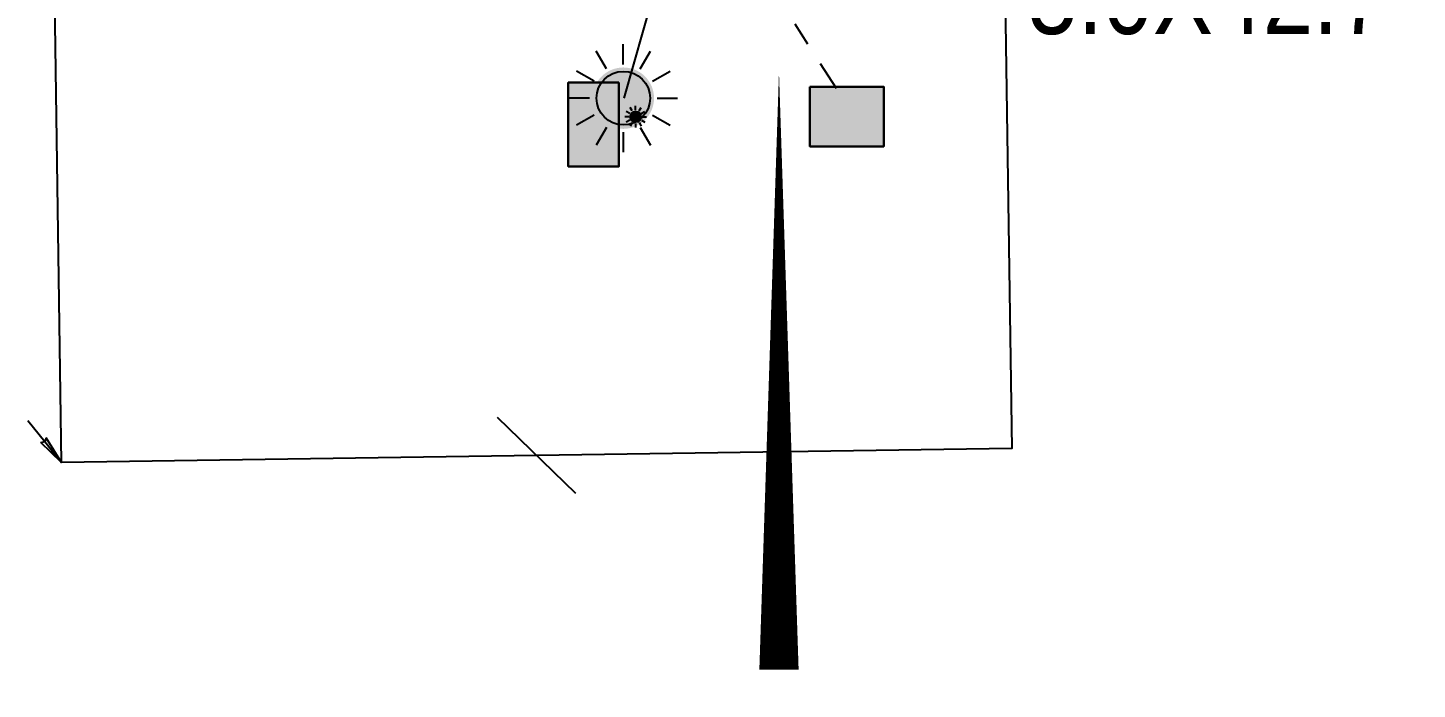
# Model space of a CAD drawing. Extents: x 57693 to 70573, y 5994359 to 6008381.
# Drawn here: x 63165.9 to 63342.7, y 6001592.4 to 6001676.6 of the extents above; entities that cross this region are included whole.
import ezdxf

# ---------------------------------------------------------------- set-up
doc = ezdxf.new("R2010")
doc.units = 0
doc.header["$LTSCALE"] = 5
doc.header["$PDSIZE"] = -3
doc.linetypes.add('POWERLINE5', pattern=[7.8, 2.4, -0.6, 0.6, -0.6, 0.6, -0.6, 2.4])
doc.layers.get('Defpoints').update_dxf_attribs({"color": 9})
for name, color, linetype in [('7', 7, 'Continuous'), ('AS-POWER', 104, 'foc-POWER'), ('AS-POWER-EXISTING', 72, 'POWERLINE5'), ('AS-SYMBOL', 7, 'Continuous'), ('AS-SYMBOL-1000', 7, 'Continuous'), ('C-SYMBOL', 7, 'Continuous'), ('L-TITLEDB', 4, 'Continuous')]:
    doc.layers.add(name, color=color, linetype=linetype)
doc.layers.add('AS-STRUCTURE', color=7, linetype='Continuous', lineweight=30, true_color=0x595959)
doc.layers.add('AS-STRUCTURE-H', color=7, linetype='Continuous', true_color=0xa8a8a8)
doc.layers.add('P-APEX RECON-TWS-T', color=104, linetype='Continuous', lineweight=9)
doc.styles.add('80CG', font='ARIALN.TTF', dxfattribs={"height": 10})
doc.styles.add('foc-LtypeFont', font='ARIALN.TTF', dxfattribs={"height": 7.35})
doc.linetypes.add('foc-POWER', pattern='A,6,-1,["P",foc-LtypeFont,S=0.2,R=0,X=-0.625,Y=-0.75],-1.24,4', length=12.24)
doc.dimstyles.new('Compass 5 000', dxfattribs={"dimscale": 5, "dimtxt": 9, "dimasz": 2, "dimexe": 0.2, "dimexo": 0.0625, "dimgap": 0.5, "dimtad": 0, "dimtih": 1, "dimtoh": 1, "dimzin": 0, "dimdsep": 46, "dimtxsty": '80CG', "dimcen": 0.1, "dimse1": 1, "dimse2": 1, "dimclrd": 256, "dimclrt": 256, "dimaunit": 1, "dimadec": 4, "dimazin": 0, "dimtfac": 0.06, "dimtofl": 0, "dimtmove": 0, "dimatfit": 1, "dimfxl": 0.2, "dimtolj": 1, "dimtzin": 0, "dimlwd": -1, "dimarcsym": 0})

# ---------------------------------------------------------------- blocks, each defined once
blk = doc.blocks.new('lightpole')
h = blk.add_hatch(color=255)
h.dxf.hatch_style = 1
h.paths.add_polyline_path([(-0.782, 0, 1), (0.782, 0, 1)])
h.paths.add_polyline_path([(0.682, 0, -1), (-0.682, 0, -1)], flags=16)
h = blk.add_hatch(color=13)
h.dxf.hatch_style = 1
edge = h.paths.add_edge_path()
edge.add_arc((0, 0), 0.682, 0, 360)
at = {"color": 13}
for p, q in [((-0.431, 0.746), (-0.689, 1.194)), ((0, 0.862), (0, 1.379)), ((0.431, 0.746), (0.689, 1.194)), ((-0.746, 0.431), (-1.194, 0.689)), ((0.746, 0.431), (1.194, 0.689)), ((-0.862, 0), (-1.379, 0)), ((0.862, 0), (1.379, 0)), ((-0.746, -0.431), (-1.194, -0.689)), ((0.746, -0.431), (1.194, -0.689)), ((-0.431, -0.746), (-0.689, -1.194)), ((0, -0.862), (0, -1.379)), ((0.431, -0.746), (0.689, -1.194))]:
    blk.add_line(p, q, dxfattribs=at)
blk.add_circle((0, 0), 0.682, dxfattribs=at)
blk = doc.blocks.new('*D1754')
at = {"layer": 'Defpoints', "color": 0, "transparency": 16777216}
for p in [(63244.45, 6001685.87), (63239.17, 6001683.54), (63244.14, 6001683)]:
    blk.add_point(p, dxfattribs=at)
at = {"layer": 'P-APEX RECON-TWS-T', "transparency": 16777216}
for p, q in [((63229.55, 6001687.51), (63219.61, 6001688.6)), ((63254.39, 6001684.77), (63291.13, 6001680.73))]:
    blk.add_line(p, q, dxfattribs=at)
for points in [[(63229.73, 6001689.17), (63229.36, 6001685.85), (63239.49, 6001686.41)], [(63254.57, 6001686.43), (63254.21, 6001683.12), (63244.45, 6001685.87)]]:
    blk.add_solid(points, dxfattribs=at)
at = {"layer": 'P-APEX RECON-TWS-T', "transparency": 16777216, "insert": (63316.06, 6001680.73), "char_height": 10, "attachment_point": 5, "style": '80CG'}
blk.add_mtext('\\A1;5.0X42.7', dxfattribs=at)

msp = doc.modelspace()

# ---------------------------------------------------------------- hatches: boundary and pattern name
at = {"layer": 'AS-STRUCTURE-H'}
h = msp.add_hatch(color=256, dxfattribs=at)
h.dxf.hatch_style = 1
h.paths.add_polyline_path([(63241.11, 6001669.627), (63234.667, 6001669.627), (63234.667, 6001658.962), (63241.11, 6001658.962)])
h = msp.add_hatch(color=256, dxfattribs=at)
h.dxf.hatch_style = 1
h.paths.add_polyline_path([(63265.421, 6001669.087), (63274.817, 6001669.087), (63274.817, 6001661.507), (63265.421, 6001661.507)])

# ---------------------------------------------------------------- linework, layer by layer
at = {"layer": '7'}
for points in [[(63165.909, 6001626.594), (63168.063, 6001623.922)], [(63235.638, 6001617.301), (63225.673, 6001626.977)], [(63167.548, 6001623.83), (63168.063, 6001623.922)], [(63170.218, 6001621.249), (63167.548, 6001623.83)], [(63168.262, 6001624.405), (63168.063, 6001623.922)], [(63168.063, 6001623.922), (63170.218, 6001621.249)], [(63170.218, 6001621.249), (63168.262, 6001624.405)]]:
    msp.add_lwpolyline(points, dxfattribs=at)
at = {"layer": 'AS-POWER'}
msp.add_line((63241.769, 6001667.643), (63248.595, 6001691.59), dxfattribs=at)
at = {"layer": 'AS-POWER-EXISTING', "flags": 128}
msp.add_lwpolyline([(63248.595, 6001691.59), (63250.925, 6001689.367), (63254.595, 6001686.835), (63258.907, 6001683.383), (63262.442, 6001678.745), (63265.186, 6001674.437), (63268.759, 6001668.903)], dxfattribs=at)
at = {"layer": 'AS-STRUCTURE'}
for points in [[(63241.11, 6001669.627), (63234.667, 6001669.627), (63234.667, 6001658.962), (63241.11, 6001658.962)], [(63265.421, 6001669.087), (63274.817, 6001669.087), (63274.817, 6001661.507), (63265.421, 6001661.507)]]:
    msp.add_lwpolyline(points, close=True, dxfattribs=at)
at = {"layer": 'C-SYMBOL', "color": 3, "flags": 128}
msp.add_lwpolyline([(63261.485, 6001671.008, 0, 4.996, 0), (63261.485, 6001594.904, 0, 0, 0)], format="xyseb", dxfattribs=at)
at = {"layer": 'L-TITLEDB', "flags": 128}
msp.add_lwpolyline([(63289.621, 6001722.927), (63291.093, 6001623.029), (63170.218, 6001621.249), (63168.748, 6001721.147)], dxfattribs=at)

# ---------------------------------------------------------------- block references
at = {"layer": 'AS-SYMBOL', "xscale": 4.996261984999981, "yscale": 4.996261984999981, "zscale": 4.996261984999981}
msp.add_blockref('lightpole', (63241.68, 6001667.64), dxfattribs=at)
at = {"layer": 'AS-SYMBOL-1000', "xscale": 0.9985053529102428, "yscale": 0.9985053529102428, "zscale": 0.9985053529102428}
msp.add_blockref('lightpole', (63243.245, 6001665.269), dxfattribs=at)

# ---------------------------------------------------------------- dimensions: what is measured, and where the dimension line sits
at = {"layer": 'P-APEX RECON-TWS-T'}
dim = msp.add_linear_dim(base=(63244.452, 6001685.868), p1=(63239.17, 6001683.542), p2=(63244.136, 6001682.995), angle=353.71844, text='5.0X42.7', dimstyle='Compass 5 000', dxfattribs=at)
dim.commit()
dim.dimension.update_dxf_attribs({"geometry": '*D1754', "text_midpoint": (63316.057, 6001680.73), "dimtype": 161})

doc.saveas('drawing.dxf')
